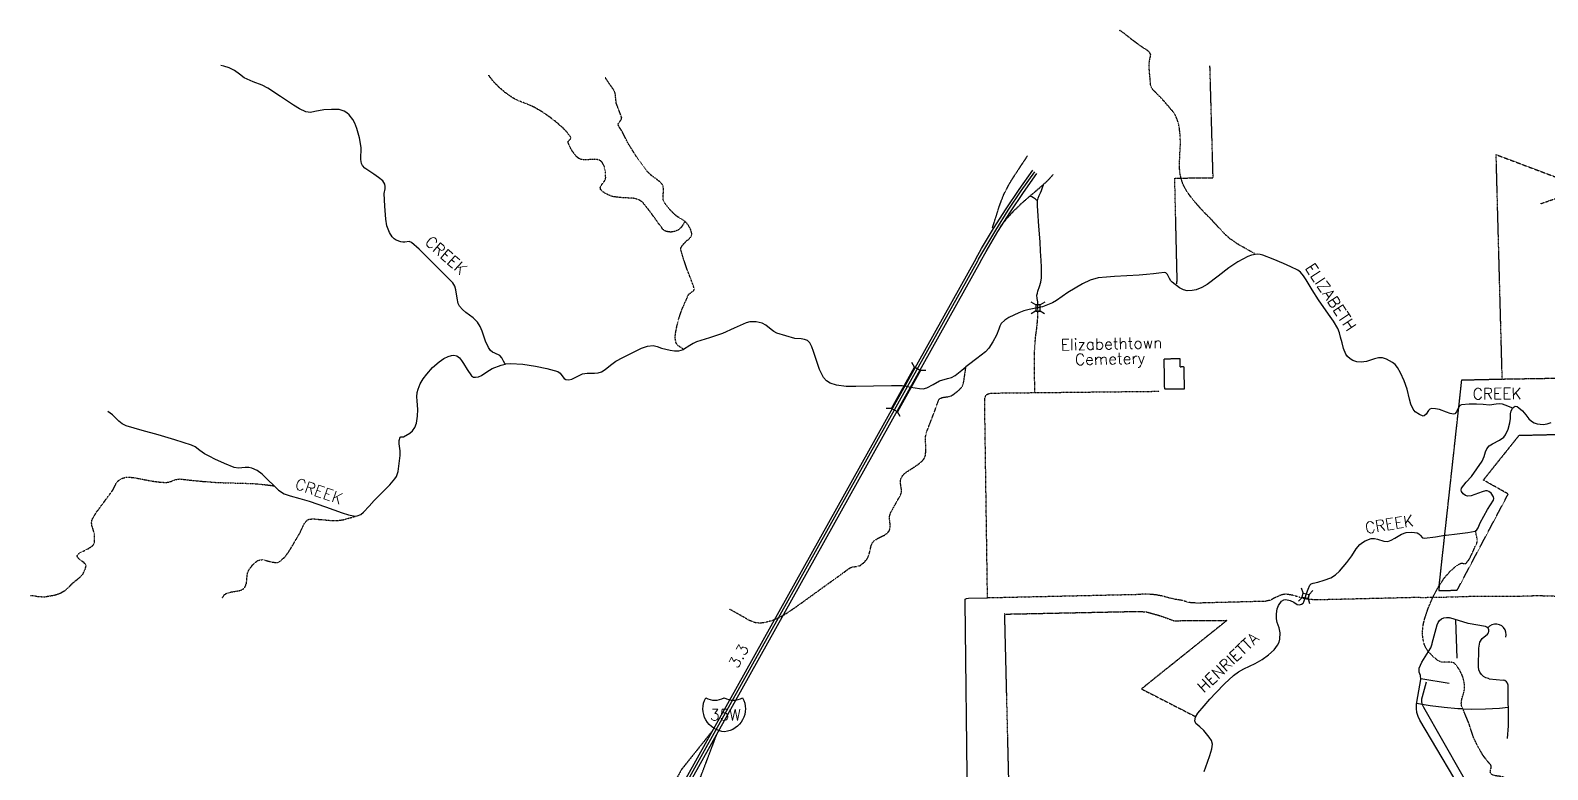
# Model space of a CAD drawing. Header units: feet. Extents: x 2327405 to 2393004, y 6977726 to 7089689.
# Drawn here: x 2327405 to 2357680, y 7017238 to 7031998 of the extents above; entities that cross this region are included whole.
import ezdxf
from ezdxf.enums import TextEntityAlignment as Align

# ---------------------------------------------------------------- set-up
doc = ezdxf.new("R2010")
doc.units = ezdxf.units.FT
doc.header["$MEASUREMENT"] = 0
for name, pattern in [('DASHDOT50', [0.5, 0.25, -0.125, -0.125]), ('DASHED', [0.75, 0.5, -0.25]), ('DASHED2', [0.375, 0.25, -0.125]), ('DASHEDX2', [1.5, 1, -0.5]), ('DIVIDE2', [0.6252, 0.25, -0.125, 0.0001, -0.125, 0.0001, -0.125])]:
    doc.linetypes.add(name, pattern=pattern)
doc.layers.add('vicinity map', color=9, linetype='CONTINUOUS')
doc.styles.add('L60', font='simplex', dxfattribs={"height": 6})

msp = doc.modelspace()

# ---------------------------------------------------------------- linework, layer by layer
at = {"layer": 'vicinity map', "linetype": 'DIVIDE2', "flags": 128}
for points in [[(2351833.82597, 7027539.4002), (2351656.33396, 7027639.87922), (2351478.85804, 7027740.37434), (2351337.80436, 7027839.71063), (2351211.86358, 7027959.39059), (2350973.00259, 7028217.62956), (2350780.30112, 7028414.83754), (2350598.33479, 7028621.62185), (2350484.62595, 7028775.66393), (2350409.78574, 7028912.96755), (2350361.96848, 7029057.38502), (2350343.07334, 7029156.27067), (2350331.59784, 7029289.79204), (2350341.57653, 7029516.67859), (2350353.53487, 7029743.54905), (2350347.72469, 7029902.48391), (2350330.31026, 7030061.29001), (2350302.01583, 7030184.30156), (2350253.71573, 7030300.27975), (2350207.6206, 7030370.35594), (2350087.71531, 7030512.11779), (2349966.60293, 7030651.06306), (2349802.90405, 7030809.99792), (2349767.04513, 7030870.65873), (2349758.24134, 7030909.97801), (2349745.52655, 7031054.78174), (2349732.82786, 7031199.60158), (2349730.62289, 7031249.72038), (2349728.41792, 7031299.83918), (2349732.77958, 7031364.73288), (2349742.72608, 7031429.44955), (2349754.26596, 7031470.53924), (2349761.58903, 7031510.92076), (2349738.10691, 7031558.28737), (2349694.16846, 7031595.59482), (2349631.75334, 7031636.55575), (2349569.94981, 7031677.27526), (2349478.35505, 7031742.63572), (2349387.67768, 7031809.34812), (2349319.59723, 7031865.2449), (2349250.72814, 7031920.04725), (2349195.74875, 7031959.18949), (2349140.76936, 7031998.33172)], [(2340467.25558, 7028180.80496), (2340450.09867, 7028154.97301), (2340425.02317, 7028117.21492), (2340389.26082, 7028063.36216), (2340362.35053, 7028033.0559), (2340326.91007, 7028008.2701), (2340239.51602, 7027976.74065), (2340176.31225, 7027970.31887), (2340096.64364, 7027981.68171), (2340057.91986, 7027999.11224), (2340023.50946, 7028029.43459), (2339923.56157, 7028166.51289), (2339824.4184, 7028304.63734), (2339730.98885, 7028429.40322), (2339632.39291, 7028551.06282), (2339590.98132, 7028588.82092), (2339544.17802, 7028616.02091), (2339437.71179, 7028645.87652), (2339195.66406, 7028657.7061), (2339033.38151, 7028676.1184), (2338947.32331, 7028706.05449), (2338877.71387, 7028741.75246), (2338816.28052, 7028785.94842), (2338783.89804, 7028824.54344), (2338776.38183, 7028864.29727), (2338795.56668, 7028905.14554), (2338861.94109, 7028988.93439), (2338885.03694, 7029045.42668), (2338883.12168, 7029162.78901), (2338857.22536, 7029283.09666), (2338816.87602, 7029358.93474), (2338790.30372, 7029387.7281), (2338759.72385, 7029407.21875), (2338688.98778, 7029424.37566), (2338526.52819, 7029414.67058), (2338418.51686, 7029415.18561), (2338362.266, 7029431.40904), (2338306.33702, 7029472.83671), (2338220.87433, 7029581.95857), (2338160.96997, 7029691.51498), (2338135.79791, 7029764.76182), (2338139.70891, 7029783.07756), (2338155.59435, 7029801.44157), (2338191.03481, 7029838.12132), (2338191.46937, 7029862.45646), (2338119.59057, 7029956.35276), (2338041.74066, 7030040.96244), (2337869.91397, 7030190.80381), (2337744.76182, 7030283.18721), (2337602.69418, 7030377.92043), (2337457.77778, 7030463.20609), (2337302.75393, 7030531.36701), (2337143.75469, 7030591.94734), (2337042.18123, 7030643.53076), (2336879.86649, 7030755.53356), (2336732.18181, 7030884.67719), (2336642.87249, 7030979.86106), (2336545.0169, 7031106.44563)], [(2340467.25558, 7028180.80496), (2340444.43334, 7028200.03809), (2340393.2523, 7028230.5053), (2340294.09304, 7028292.679), (2340164.30563, 7028419.00606), (2340053.34898, 7028560.54258), (2340032.02354, 7028614.87819), (2340028.67585, 7028676.00574), (2340040.16744, 7028804.61824), (2340032.60295, 7028883.80401), (2340013.04793, 7028922.88187), (2339962.30143, 7028977.50718), (2339902.71897, 7029024.68065), (2339778.17842, 7029114.73033), (2339708.13442, 7029186.07799), (2339518.02419, 7029445.42749), (2339345.71466, 7029718.0229), (2339284.2974, 7029839.08701), (2339224.5379, 7029959.61998), (2339180.80868, 7030028.7144), (2339137.80372, 7030099.12857), (2339135.7597, 7030128.54963), (2339151.452, 7030158.2282), (2339196.53317, 7030218.06818), (2339204.95068, 7030258.14391), (2339150.43804, 7030401.22551), (2339095.6196, 7030545.01529), (2339085.51214, 7030641.74425), (2339075.87144, 7030739.98611), (2339051.34316, 7030797.9913), (2338963.25704, 7030926.21753), (2338875.17091, 7031054.44376)], [(2357534.23589, 7028535.4188), (2357853.57022, 7028647.05143), (2358005.68094, 7028710.57709), (2358073.23027, 7028751.0069), (2358132.58741, 7028799.78984), (2358179.101, 7028863.33159), (2358207.63685, 7028932.82837)], [(2340440.11997, 7025627.25694), (2340417.21726, 7025642.96534), (2340386.49254, 7025664.06545), (2340339.67314, 7025696.2065), (2340310.46132, 7025723.3743), (2340290.35908, 7025757.09264), (2340272.54228, 7025839.0145), (2340273.26654, 7025900.22253), (2340284.13044, 7025983.91481), (2340305.13398, 7026087.62886), (2340346.15929, 7026248.14099), (2340399.77064, 7026407.55869), (2340535.33604, 7026716.46367), (2340556.8707, 7026742.0542), (2340587.59543, 7026763.4762), (2340644.97292, 7026804.17962), (2340654.75848, 7026838.07499), (2340588.2714, 7027026.31825), (2340511.19403, 7027217.41025), (2340445.59216, 7027415.0206), (2340386.6052, 7027610.03971), (2340384.54508, 7027644.73981), (2340396.22981, 7027678.34548), (2340448.26388, 7027743.04605), (2340578.09957, 7027868.00506), (2340599.34453, 7027904.02493), (2340604.10856, 7027946.03202), (2340579.93436, 7028026.03862), (2340535.07852, 7028107.57421), (2340493.21629, 7028158.9323), (2340467.25558, 7028180.80496)], [(2342333.83484, 7020268.92312), (2342336.02372, 7020269.90489), (2342508.71952, 7020368.95149), (2342664.48372, 7020475.07973), (2343009.0545, 7020723.42048), (2343353.2229, 7020972.00264), (2343556.08011, 7021118.88259), (2343758.95341, 7021265.71426), (2343806.44878, 7021285.89698), (2343887.19574, 7021294.8939), (2343965.15832, 7021315.75259), (2344044.08657, 7021378.13553), (2344106.64655, 7021457.16035), (2344140.71897, 7021531.30849), (2344167.93505, 7021652.79105), (2344182.77434, 7021711.50441), (2344205.8219, 7021764.77776), (2344237.93077, 7021804.03266), (2344317.13264, 7021856.59785), (2344453.06821, 7021924.01842), (2344510.75151, 7021965.49438), (2344550.50534, 7022020.0714), (2344564.23409, 7022100.78617), (2344549.4109, 7022232.0382), (2344548.42913, 7022295.90184), (2344565.48948, 7022354.72786), (2344619.08472, 7022454.17682), (2344673.54908, 7022553.2556), (2344721.52729, 7022637.92966), (2344769.40893, 7022722.57152), (2344783.15378, 7022759.28346), (2344786.19567, 7022829.39184), (2344770.05272, 7022940.07488), (2344766.67284, 7022993.87936), (2344775.04207, 7023044.15911), (2344813.62099, 7023113.6237), (2344864.3192, 7023165.33587), (2345096.99983, 7023316.88328), (2345200.85873, 7023399.67426), (2345238.71339, 7023448.7469), (2345263.00025, 7023505.19091), (2345276.18178, 7023620.49312), (2345266.65374, 7023800.99483), (2345268.74604, 7023889.93397), (2345287.78604, 7023975.07477), (2345375.69512, 7024203.76393), (2345463.97438, 7024432.32432), (2345494.6991, 7024523.19482), (2345527.40347, 7024613.75953), (2345547.63447, 7024642.61727), (2345603.82096, 7024669.60803), (2345712.54045, 7024685.21986), (2345765.87819, 7024696.71145), (2345811.16858, 7024719.79121), (2345943.3702, 7024823.53745), (2345996.22509, 7024884.24654), (2346024.45514, 7024956.04486), (2346048.61324, 7025114.62563), (2346070.32495, 7025257.12783), (2346074.04282, 7025281.62392)], [(2327405.01524, 7020715.61456), (2327444.17357, 7020717.22403), (2327561.93826, 7020696.55848), (2327678.99479, 7020688.9296), (2327895.61294, 7020725.23918), (2327999.9064, 7020760.58307), (2328097.26305, 7020817.26849), (2328182.01758, 7020894.18492), (2328260.96193, 7020972.06702), (2328341.09729, 7021036.83197), (2328421.94081, 7021104.26864), (2328457.62269, 7021148.09442), (2328494.1415, 7021225.39712), (2328517.22125, 7021299.30384), (2328514.9519, 7021326.72915), (2328473.83002, 7021373.61292), (2328380.64189, 7021441.64509), (2328347.06841, 7021474.78401), (2328338.92451, 7021507.45619), (2328361.24781, 7021543.58872), (2328396.54342, 7021570.77262), (2328571.33153, 7021656.54111), (2328646.84772, 7021708.92926), (2328671.40818, 7021741.16688), (2328683.25386, 7021778.82841), (2328687.9535, 7021847.63312), (2328686.56936, 7021917.146), (2328669.87919, 7021996.38005), (2328632.53956, 7022115.30356), (2328625.79589, 7022173.82378), (2328637.72204, 7022231.08861), (2328715.87775, 7022366.91152), (2328808.66352, 7022492.12805), (2328932.01307, 7022659.15853), (2329055.13729, 7022825.57741), (2329102.47171, 7022921.32459), (2329128.4646, 7022969.73736), (2329169.8279, 7023014.6093), (2329250.60704, 7023060.41472), (2329312.65199, 7023075.23791), (2329406.62876, 7023076.10703), (2329499.88128, 7023063.84289), (2329672.5127, 7023030.46254), (2329845.36945, 7022997.6777), (2329977.4584, 7022980.82659), (2330109.61172, 7022971.45949), (2330180.3317, 7022982.40386), (2330284.99533, 7023022.60835), (2330337.60881, 7023038.39722), (2330390.94654, 7023042.0829), (2330492.34296, 7023029.9958), (2330594.02908, 7023017.73166), (2330862.84224, 7022992.81711), (2331131.9773, 7022971.97452), (2331440.80181, 7022962.01192), (2331749.6907, 7022953.70707), (2331907.77254, 7022946.02991), (2332065.25888, 7022931.8827), (2332168.86026, 7022918.2827), (2332256.36698, 7022906.79111), (2332267.55278, 7022905.32649)], [(2331240.77726, 7020671.28985), (2331247.68187, 7020688.86522), (2331279.79074, 7020734.47752), (2331321.97487, 7020760.53479), (2331416.51495, 7020785.91608), (2331571.82851, 7020811.65146), (2331638.41216, 7020836.09926), (2331687.08244, 7020878.78232), (2331717.48527, 7020958.61188), (2331729.63674, 7021096.76852), (2331740.29141, 7021165.21915), (2331766.02679, 7021227.76303), (2331841.99363, 7021329.69057), (2331938.73868, 7021411.14569), (2331990.78884, 7021430.18569), (2332040.31214, 7021431.23184), (2332225.2238, 7021384.13884), (2332313.00412, 7021372.35754), (2332352.9189, 7021379.53576), (2332389.11581, 7021399.30002), (2332481.93377, 7021484.05454), (2332558.57658, 7021583.13333), (2332673.66956, 7021776.94533), (2332787.76467, 7021970.85391), (2332858.80654, 7022125.33054), (2332902.61623, 7022193.9904), (2332931.92462, 7022220.14424), (2332968.2181, 7022238.52435), (2333046.95322, 7022245.76695), (2333125.73663, 7022238.84624), (2333390.34908, 7022214.72033), (2333521.72987, 7022209.40909), (2333650.03657, 7022228.14329), (2333769.78091, 7022261.97428), (2333889.54134, 7022295.80528)], [(2355516.09314, 7020908.94373), (2355609.5066, 7021053.61871), (2355708.08645, 7021170.38554), (2355819.89611, 7021276.93225), (2355882.7458, 7021323.34927), (2355949.82838, 7021360.22216), (2355975.03263, 7021362.74902), (2356016.92705, 7021351.91731), (2356036.35332, 7021350.80678), (2356052.73769, 7021359.30476), (2356110.63022, 7021431.9561), (2356173.41552, 7021549.83346), (2356225.67491, 7021675.01779), (2356263.22377, 7021750.42132), (2356276.30874, 7021788.43693), (2356276.90424, 7021827.25727), (2356258.74946, 7021918.62671), (2356243.8136, 7021993.90147), (2356240.81999, 7022008.98218)], [(2355988.32682, 7018451.97982), (2355965.81038, 7018506.074), (2355956.42719, 7018555.03399), (2355965.92305, 7018643.05573), (2356006.72303, 7018778.02563), (2356022.25439, 7018845.59105), (2356024.18575, 7018912.41612), (2356004.83996, 7019025.83525), (2355980.5531, 7019108.64232), (2355924.6885, 7019228.51542), (2355840.89966, 7019342.25645), (2355804.8315, 7019370.35774), (2355730.5546, 7019387.94921), (2355608.49263, 7019383.49099), (2355550.24603, 7019388.60909), (2355498.54995, 7019411.70494), (2355412.78146, 7019479.39912), (2355299.49108, 7019593.96098), (2355254.82837, 7019659.91693), (2355221.25489, 7019733.35691), (2355190.57845, 7019856.51331), (2355181.96781, 7019950.84417), (2355189.87029, 7020092.01051), (2355219.75809, 7020228.36455), (2355295.8215, 7020459.32305), (2355392.7275, 7020685.50144), (2355493.65717, 7020874.21143), (2355516.09314, 7020908.94373)], [(2355146.18936, 7020677.06783), (2355902.25253, 7020689.50901)], [(2342333.83484, 7020268.92312), (2342215.98967, 7020216.48668), (2342055.17174, 7020171.27676), (2341965.10597, 7020163.08457), (2341865.70529, 7020173.07936), (2341758.88497, 7020214.04029), (2341558.20054, 7020328.34464), (2341357.51611, 7020442.64898)], [(2358854.88397, 7018275.30864), (2358755.7569, 7018107.53781), (2358656.64593, 7017939.76698), (2358602.64831, 7017824.12678), (2358562.31507, 7017702.9983), (2358560.1101, 7017664.46766), (2358573.694, 7017604.32188), (2358572.27767, 7017545.72119), (2358542.03579, 7017493.05943), (2358500.54373, 7017447.65637), (2358386.49691, 7017364.33427), (2358276.007, 7017281.89737), (2358212.49744, 7017200.28131), (2358135.06599, 7017061.99591), (2358093.33251, 7016993.27167), (2358042.79525, 7016929.4885), (2357921.29659, 7016820.27007), (2357853.52194, 7016778.77802), (2357780.00149, 7016749.98465), (2357668.32058, 7016730.55839), (2357582.24629, 7016729.22253), (2357453.27971, 7016745.15625), (2357329.25419, 7016778.42393), (2357256.18439, 7016807.31386), (2357183.27554, 7016836.21989), (2357107.21213, 7016854.80923), (2357031.30967, 7016874.57349), (2356972.09738, 7016912.83052), (2356900.4761, 7016998.24492), (2356827.4385, 7017075.74076), (2356761.38597, 7017100.73578), (2356644.87666, 7017114.49672), (2356590.47668, 7017128.86926), (2356545.86226, 7017159.40085), (2356534.29019, 7017196.88533), (2356550.72285, 7017264.99797), (2356556.11456, 7017298.07252), (2356548.53397, 7017326.60836), (2356469.654, 7017421.27721), (2356393.09166, 7017519.21327), (2356288.46022, 7017699.40919), (2356198.33007, 7017887.68463), (2356152.17056, 7018026.51724), (2356108.48962, 7018165.33376), (2356036.80397, 7018335.45442), (2355988.32682, 7018451.97982)]]:
    msp.add_lwpolyline(points, dxfattribs=at)
at = {"layer": 'vicinity map', "linetype": 'Continuous', "flags": 128}
for points in [[(2336877.4201, 7025334.92946), (2336871.64212, 7025346.43715), (2336847.29088, 7025394.88211), (2336814.86012, 7025459.42173), (2336770.42274, 7025506.41816), (2336674.38585, 7025550.48537), (2336627.35723, 7025573.6295), (2336589.72789, 7025605.46476), (2336546.78732, 7025668.55586), (2336489.07183, 7025792.90327), (2336418.30357, 7025991.54368), (2336377.745, 7026086.2769), (2336326.20987, 7026171.75569), (2336243.75688, 7026255.70549), (2336095.68593, 7026366.05054), (2336025.97992, 7026424.53857), (2335968.57023, 7026491.62115), (2335942.23935, 7026544.26681), (2335918.78942, 7026649.3489), (2335898.0273, 7026815.05962), (2335875.30162, 7026890.65628), (2335832.76341, 7026954.71306), (2335753.78687, 7027034.9128), (2335674.82642, 7027115.12863), (2335490.54246, 7027303.85472), (2335306.22631, 7027492.59691), (2335163.38612, 7027632.12159), (2335010.80866, 7027762.42403), (2334963.2811, 7027779.61314), (2334880.36137, 7027771.74285), (2334838.20943, 7027767.97669), (2334798.35903, 7027773.73859), (2334705.55716, 7027810.64366), (2334663.29256, 7027837.92413), (2334625.66323, 7027875.93974), (2334570.28147, 7027960.71036), (2334519.26137, 7028092.17162), (2334495.52173, 7028229.84542), (2334476.96458, 7028485.10687), (2334467.95156, 7028740.36832), (2334481.51937, 7028833.7335), (2334486.12244, 7028880.40804), (2334476.6105, 7028927.03429), (2334435.8427, 7028990.94622), (2334350.73409, 7029062.35827), (2334259.89577, 7029127.89576), (2334138.91215, 7029204.37763), (2334079.98956, 7029244.95229), (2334030.9813, 7029299.5776), (2334010.62154, 7029341.42374), (2333998.03551, 7029418.72644), (2334006.8071, 7029659.08423), (2333969.93422, 7029849.967), (2333917.86796, 7030039.64268), (2333878.53259, 7030142.74513), (2333841.48266, 7030216.58747), (2333767.9944, 7030313.73489), (2333720.98187, 7030353.08636), (2333665.76106, 7030384.40659), (2333564.54169, 7030414.69675), (2333412.17346, 7030420.32989), (2333260.06274, 7030410.6409), (2333081.62114, 7030375.74765), (2332992.60153, 7030361.24636), (2332904.09694, 7030370.4847), (2332774.1003, 7030429.80965), (2332653.48685, 7030506.30761), (2332399.15888, 7030677.79631), (2332144.2998, 7030845.27744), (2332029.96327, 7030902.02724), (2331849.18795, 7030969.91455), (2331673.56292, 7031046.87926), (2331575.93265, 7031121.83214), (2331477.30452, 7031196.78501), (2331372.88231, 7031248.88345), (2331263.10057, 7031285.19303), (2331202.66509, 7031298.14924)], [(2344908.22546, 7024885.24441), (2346308.49386, 7027396.18984), (2346316.94356, 7027411.35102), (2346326.60036, 7027428.37918), (2346430.18565, 7027611.21462), (2346668.258, 7028011.93969), (2346917.30691, 7028405.93719), (2347177.13925, 7028792.90132), (2347447.57798, 7029172.54238)], [(2346271.15423, 7027438.11645), (2346385.68389, 7027640.21721), (2346624.1908, 7028041.52169), (2346873.67426, 7028436.11469), (2347133.94116, 7028823.67433), (2347404.81444, 7029203.89479)], [(2346363.79514, 7027386.46866), (2346474.68741, 7027582.22812), (2346712.3252, 7027982.35769), (2346960.93956, 7028375.75969), (2347220.35344, 7028762.12831), (2347490.34151, 7029141.17387)], [(2347501.83311, 7028593.50446), (2347482.56779, 7028608.98754), (2347460.16401, 7028626.99747), (2347420.16875, 7028655.37237), (2347385.05019, 7028671.66018), (2347348.74061, 7028685.92005)], [(2347501.83311, 7028593.50446), (2347501.86529, 7028596.1279), (2347513.83973, 7028650.52788), (2347534.82718, 7028702.96431), (2347558.42196, 7028753.16358), (2347580.79355, 7028803.63647), (2347602.02242, 7028860.37017), (2347623.25129, 7028917.10388)], [(2347510.07358, 7026516.40694), (2347509.34932, 7026548.5319), (2347508.62506, 7026580.67295), (2347497.40707, 7026645.00334), (2347489.66554, 7026708.81871), (2347497.79334, 7026751.05112), (2347510.28281, 7026792.88116), (2347542.97108, 7026881.2248), (2347570.57344, 7026971.03306), (2347579.24846, 7027057.8638), (2347579.52207, 7027144.83939), (2347577.79994, 7027273.38751), (2347573.74409, 7027401.88735), (2347563.7493, 7027588.15096), (2347552.51522, 7027774.3019), (2347530.03097, 7028085.66937), (2347506.35571, 7028396.92418), (2347500.52944, 7028496.51799), (2347501.83311, 7028593.50446)], [(2355907.96614, 7024478.91839), (2355902.0594, 7024470.7262), (2355860.6961, 7024382.52742), (2355827.70203, 7024342.4356), (2355802.51387, 7024336.81856), (2355733.69306, 7024351.70613), (2355663.61687, 7024377.69902), (2355520.77669, 7024426.90042), (2355440.57695, 7024440.00148), (2355362.80751, 7024445.85994), (2355331.71261, 7024434.85119), (2355303.86883, 7024406.55676), (2355253.2511, 7024333.45477), (2355219.51667, 7024300.78259), (2355198.96378, 7024297.51537), (2355120.18037, 7024325.89028), (2355039.81969, 7024382.30209), (2354996.54112, 7024434.41663), (2354949.54469, 7024533.8334), (2354923.19771, 7024634.40899), (2354875.05856, 7024833.51614), (2354814.71964, 7024999.35561), (2354744.96535, 7025162.4107), (2354681.97081, 7025269.56901), (2354637.48515, 7025324.14604), (2354585.83735, 7025369.32377), (2354467.28402, 7025433.63807), (2354381.95009, 7025458.9067), (2354303.00573, 7025461.25652), (2354223.73949, 7025441.95901), (2354064.93339, 7025385.46672), (2353959.5133, 7025372.2691), (2353875.85321, 7025380.94412), (2353793.33585, 7025405.07003), (2353739.40261, 7025438.04801), (2353689.44476, 7025484.89959), (2353652.70063, 7025535.25981), (2353606.09046, 7025647.23042), (2353577.69947, 7025760.87488), (2353549.54989, 7025874.18135), (2353526.03558, 7025960.11079), (2353494.31299, 7026043.33633), (2353405.67964, 7026193.1777), (2353305.81222, 7026334.82688), (2353105.24046, 7026616.43531), (2352983.66132, 7026817.5382), (2352861.48669, 7027019.2205), (2352808.95369, 7027099.08224), (2352747.06969, 7027170.94494), (2352696.46805, 7027208.38114), (2352555.012, 7027278.29639), (2352410.59453, 7027340.18039), (2352205.12999, 7027428.76545), (2351998.44225, 7027510.94483), (2351943.70428, 7027525.31737), (2351886.31069, 7027529.72731), (2351770.09108, 7027512.5382), (2351696.81205, 7027484.87146), (2351501.10088, 7027378.55008), (2351316.10875, 7027257.7274), (2351103.7074, 7027092.67657), (2350886.30061, 7026926.59567), (2350779.49638, 7026864.69558), (2350665.75536, 7026819.11547), (2350589.32177, 7026801.60447), (2350490.5166, 7026798.77181), (2350411.74929, 7026820.06506), (2350335.12257, 7026860.97771), (2350187.6954, 7026968.7798), (2350158.53186, 7027000.64725), (2350135.83838, 7027041.15753), (2350095.11886, 7027122.4678), (2350059.58183, 7027156.31489), (2350032.25308, 7027161.36861), (2349924.96602, 7027150.47252), (2349817.38925, 7027137.2588), (2349673.05226, 7027123.88413), (2349528.6187, 7027111.49123), (2349283.04624, 7027096.86118), (2349037.31283, 7027084.37172), (2348875.04637, 7027073.92628), (2348713.26276, 7027054.58048), (2348552.67015, 7027010.01435), (2348400.656, 7026939.88987), (2348108.85965, 7026767.74129), (2347993.52525, 7026687.05871), (2347880.20268, 7026604.78277), (2347798.42567, 7026561.47201), (2347699.66878, 7026520.67202), (2347600.92798, 7026479.87204), (2347467.26176, 7026451.75465), (2347333.59553, 7026423.63726), (2347229.62397, 7026395.55207), (2347128.6943, 7026357.85835), (2346930.58501, 7026265.49104), (2346847.21463, 7026215.35615), (2346778.94104, 7026146.3583), (2346748.79572, 7026091.04093), (2346728.17845, 7026032.08615), (2346684.44924, 7025915.9953), (2346612.07151, 7025781.18636)], [(2346271.17032, 7027438.13254), (2340039.79727, 7016264.21535)], [(2346363.79514, 7027386.46866), (2340132.42209, 7016212.55146)], [(2347644.23874, 7026569.00432), (2347555.97557, 7026518.14516), (2347552.67617, 7026516.2299), (2347476.38743, 7026516.53569), (2347467.69631, 7026516.56788), (2347376.5522, 7026570.01828)], [(2347643.12821, 7026340.62096), (2347551.98409, 7026394.08745), (2347543.29297, 7026394.11964), (2347467.00424, 7026394.40934), (2347463.70483, 7026392.51017), (2347375.44167, 7026341.63492)], [(2347508.99523, 7026448.80933), (2347510.07358, 7026516.40694)], [(2344908.22546, 7024885.24441), (2344803.07898, 7024902.4818), (2344695.82411, 7024901.8702), (2344588.56923, 7024901.2586), (2344231.83089, 7024895.70594), (2343875.10864, 7024888.44725), (2343683.03486, 7024888.27021), (2343492.13599, 7024911.80061), (2343365.66408, 7024954.12959), (2343290.56635, 7025003.36318), (2343233.20495, 7025070.01121), (2343150.49445, 7025228.97826), (2343090.36476, 7025409.17417), (2343033.06774, 7025589.59541), (2343000.18633, 7025679.40367), (2342956.48931, 7025762.51654), (2342909.25145, 7025805.42493), (2342849.04129, 7025829.47036), (2342786.25599, 7025836.9061), (2342660.73367, 7025848.04361), (2342478.36497, 7025898.03365), (2342298.21734, 7025955.62038), (2342239.18209, 7025985.138), (2342185.34542, 7026025.24592), (2342081.06806, 7026112.12494), (2342004.37696, 7026154.75972), (2341886.24209, 7026181.10669), (2341763.45586, 7026177.37273), (2341686.0405, 7026157.25439), (2341450.97786, 7026050.03171), (2341215.01391, 7025944.14488), (2340956.3243, 7025860.7584), (2340697.89219, 7025778.20884), (2340630.34287, 7025746.55063), (2340565.35259, 7025705.39656), (2340440.11997, 7025627.25694)], [(2336877.4201, 7025334.92946), (2336891.84093, 7025338.47029), (2336984.56232, 7025347.51549), (2337234.20673, 7025331.72662), (2337484.09256, 7025294.45137), (2337709.45012, 7025248.22748), (2337930.2207, 7025185.53874), (2337975.10873, 7025154.41165), (2338026.75652, 7025081.58328), (2338054.21403, 7025048.92719), (2338088.07721, 7025028.34211), (2338147.41826, 7025022.17785), (2338206.90415, 7025034.23276), (2338314.78672, 7025087.37736), (2338423.16822, 7025138.76764), (2338515.53553, 7025153.02751), (2338661.22448, 7025153.18846), (2338732.05711, 7025160.36668), (2338798.35106, 7025182.56123), (2338873.49707, 7025229.84737), (2338977.77443, 7025314.16734), (2339086.22031, 7025391.55051), (2339228.25576, 7025469.03025), (2339375.37713, 7025542.72774), (2339602.15102, 7025650.72297), (2339716.45536, 7025690.38023), (2339831.43568, 7025707.27963), (2339915.38547, 7025687.30615), (2339999.76982, 7025656.42048), (2340172.70704, 7025611.88653), (2340259.85968, 7025597.06334), (2340345.12924, 7025596.67707), (2340436.20897, 7025624.81055), (2340440.11997, 7025627.25694)], [(2346612.07151, 7025781.18636), (2346530.13355, 7025652.84746), (2346460.5402, 7025579.85814), (2346292.0612, 7025448.84753), (2346122.32682, 7025321.50651), (2346074.04282, 7025281.62392)], [(2332267.55278, 7022905.32649), (2332359.08316, 7022820.97433), (2332468.06016, 7022748.06548), (2332590.5406, 7022702.7107), (2332779.15402, 7022653.75072), (2332966.46378, 7022601.74884), (2333296.6942, 7022484.20947), (2333627.63279, 7022365.86537), (2333754.87725, 7022326.01497), (2333883.10348, 7022300.89119), (2333929.02157, 7022303.77214), (2333996.26509, 7022332.08266), (2334054.94626, 7022378.70892), (2334163.85888, 7022496.89207), (2334268.265, 7022614.96257), (2334474.27677, 7022821.15137), (2334577.34703, 7022926.53927), (2334676.60285, 7023042.0668), (2334710.289, 7023094.0043), (2334747.00094, 7023192.729), (2334785.01655, 7023510.647), (2334783.90601, 7023601.91987), (2334761.55052, 7023741.20313), (2334762.03336, 7023810.00785), (2334783.19785, 7023877.07433), (2334795.22057, 7023885.04119), (2334821.84115, 7023881.19457), (2334847.39948, 7023881.74179), (2334975.51305, 7023955.98649), (2335031.86049, 7024004.22222), (2335074.7045, 7024066.87877), (2335107.79514, 7024157.42737), (2335129.9414, 7024293.94236), (2335137.23229, 7024431.55178), (2335125.62803, 7024598.71101), (2335118.75561, 7024682.32282), (2335123.27821, 7024765.58054), (2335141.14329, 7024837.49152), (2335186.36931, 7024939.22593), (2335245.74254, 7025038.36909), (2335314.53116, 7025136.03154), (2335429.20568, 7025265.30392), (2335559.49203, 7025382.97205), (2335657.42809, 7025449.08895), (2335743.18048, 7025488.21509), (2335808.21904, 7025506.04799), (2335854.81311, 7025510.58668), (2335917.29262, 7025499.61012), (2335965.99508, 7025462.84989), (2336006.74679, 7025406.69559), (2336045.74417, 7025348.89964), (2336123.69065, 7025224.50394), (2336205.61252, 7025101.7499), (2336245.80091, 7025075.90186), (2336284.89486, 7025072.31275), (2336348.1791, 7025084.09404), (2336404.84843, 7025106.24031), (2336510.10756, 7025179.0204), (2336620.25948, 7025249.30582), (2336800.32664, 7025315.95385), (2336877.4201, 7025334.92946)], [(2345272.86628, 7025209.84169), (2345167.22087, 7025207.94252), (2345046.59133, 7025275.21824), (2344992.67418, 7025366.08874)], [(2344908.22546, 7024885.24441), (2344974.53549, 7024874.38051), (2345146.0081, 7024846.29531), (2345218.28926, 7024843.81673), (2345290.39337, 7024859.18714), (2345421.82244, 7024927.29978), (2345547.65057, 7024999.9833), (2345706.21525, 7025045.20932), (2345785.28836, 7025068.77192), (2345857.11886, 7025106.59439), (2345990.89775, 7025212.94797), (2346074.04282, 7025281.62392)], [(2342333.83484, 7020268.92312), (2344908.22546, 7024885.24441)], [(2344761.15237, 7024292.17194), (2344707.23523, 7024383.04245), (2344586.60568, 7024450.31816), (2344480.96027, 7024448.41899)], [(2356986.32507, 7024456.98136), (2356967.89667, 7024463.7894), (2356882.94901, 7024495.12572), (2356781.92277, 7024532.40098), (2356719.08918, 7024542.10606), (2356653.8092, 7024534.46109), (2356521.84901, 7024516.9179), (2356391.40172, 7024526.46204), (2356260.97052, 7024536.76263), (2356111.61199, 7024536.66606), (2355962.28565, 7024523.62938), (2355927.79477, 7024506.44027), (2355907.96614, 7024478.91839)], [(2356240.81999, 7022008.98218), (2356269.82259, 7022026.86336), (2356295.94424, 7022067.93695), (2356336.87298, 7022162.91159), (2356409.5887, 7022296.88362), (2356481.98252, 7022429.7773), (2356542.03173, 7022524.67147), (2356599.90816, 7022618.85748), (2356607.87502, 7022651.85155), (2356601.03478, 7022686.84136), (2356554.76261, 7022755.2437), (2356509.16641, 7022793.62949), (2356474.80429, 7022806.31209), (2356440.15247, 7022803.02878), (2356371.13853, 7022784.08535), (2356154.19849, 7022707.94147), (2356082.48064, 7022701.61626), (2356041.60018, 7022712.39969), (2355996.88919, 7022743.23708), (2355962.47879, 7022788.57576), (2355951.24471, 7022820.66853), (2355957.94009, 7022858.37834), (2356054.97485, 7022975.67629), (2356158.3831, 7023094.34229), (2356269.42022, 7023244.21585), (2356376.61072, 7023398.19355), (2356414.06301, 7023488.40417), (2356438.99366, 7023585.02047), (2356464.31057, 7023644.47417), (2356512.94866, 7023700.58019), (2356576.95716, 7023743.34373), (2356721.13321, 7023815.96287), (2356805.14738, 7023876.5754), (2356840.63612, 7023922.96023), (2356892.87942, 7024038.71309), (2356928.54521, 7024159.58406), (2356936.36722, 7024250.79255), (2356938.97455, 7024343.3369), (2356955.19798, 7024404.48055), (2356979.14685, 7024449.01449), (2356986.32507, 7024456.98136)], [(2356986.32507, 7024456.98136), (2357010.48317, 7024483.81117), (2357033.57902, 7024493.0656), (2357068.9551, 7024485.34016), (2357105.84408, 7024462.46964), (2357177.14347, 7024399.84528), (2357241.89232, 7024322.15631), (2357301.55526, 7024241.82782), (2357355.35974, 7024194.89576), (2357412.70504, 7024163.55944), (2357471.20917, 7024143.65034), (2357588.2496, 7024132.62549), (2357669.25407, 7024143.29625), (2357749.53428, 7024172.20228)], [(2332267.55278, 7022905.32649), (2332261.83917, 7022910.58945), (2332145.90927, 7023025.28006), (2332028.40209, 7023140.01896), (2331932.83194, 7023208.50178), (2331826.43008, 7023257.62271), (2331761.43981, 7023270.12826), (2331693.95486, 7023268.37394), (2331558.16414, 7023257.18815), (2331472.44393, 7023272.17229), (2331279.5976, 7023352.62954), (2331089.27814, 7023440.36158), (2330984.66279, 7023491.86452), (2330881.17407, 7023544.97693), (2330785.10499, 7023612.05951), (2330691.98123, 7023683.9383), (2330623.257, 7023719.20172), (2330291.1274, 7023826.00595), (2329956.35828, 7023922.81538), (2329635.62372, 7024010.16115), (2329315.77436, 7024101.28917), (2329239.46953, 7024139.73933), (2329172.82151, 7024195.81316), (2329047.02557, 7024322.81619), (2328952.01874, 7024387.59724)], [(2350826.31578, 7017200.81243), (2350895.0883, 7017389.10397), (2350942.00426, 7017522.15859), (2350980.88898, 7017656.61346), (2350989.96637, 7017744.82834), (2350971.94034, 7017819.04086), (2350928.38817, 7017889.03658), (2350819.81353, 7018020.65878), (2350740.45072, 7018093.58373), (2350660.7982, 7018163.01613), (2350638.65193, 7018212.68428), (2350655.63181, 7018286.97727), (2350702.38682, 7018365.19737), (2350827.95743, 7018515.89175), (2350942.82509, 7018647.32082), (2351060.02647, 7018775.06421), (2351232.15895, 7018952.15385), (2351412.35487, 7019120.52019), (2351510.91862, 7019192.93011), (2351618.18959, 7019252.01364), (2351842.77461, 7019357.04745), (2351987.1116, 7019438.80837), (2352112.79487, 7019527.79579), (2352225.55412, 7019632.55599), (2352292.60452, 7019722.15502), (2352322.57279, 7019783.10553), (2352338.60308, 7019844.73202), (2352344.94438, 7019967.63091), (2352321.86462, 7020073.09928), (2352284.29967, 7020178.55155), (2352271.10204, 7020248.85306), (2352269.34772, 7020349.42865), (2352283.76854, 7020449.73063), (2352309.50392, 7020516.33037), (2352372.41798, 7020604.72229), (2352413.02483, 7020630.9727), (2352456.96328, 7020635.2056), (2352542.50644, 7020618.19353), (2352613.61269, 7020583.05887), (2352684.2361, 7020538.23522), (2352730.97502, 7020529.2222), (2352769.02282, 7020540.15048), (2352803.51369, 7020563.61651), (2352816.51819, 7020585.77887), (2352840.99818, 7020672.17505), (2352865.47817, 7020758.57124), (2352899.93686, 7020839.04458), (2352934.39554, 7020919.53402), (2352961.19317, 7020948.53662), (2353002.33114, 7020962.7643), (2353093.76496, 7020980.98347), (2353223.64894, 7021021.23624), (2353352.24534, 7021067.15433), (2353446.30259, 7021125.35265), (2353527.1944, 7021201.64138), (2353673.28571, 7021373.32322), (2353770.03076, 7021506.5388), (2353861.01393, 7021645.03342), (2353935.25864, 7021732.81375), (2353986.1017, 7021775.97965), (2354041.40298, 7021809.61751), (2354160.82543, 7021853.60424), (2354222.00126, 7021856.7427), (2354284.41639, 7021842.37016), (2354409.42369, 7021801.21609), (2354490.04188, 7021796.72568)], [(2354490.04188, 7021796.72568), (2354560.97109, 7021819.99857), (2354629.7758, 7021857.3543), (2354765.75966, 7021940.61202), (2354858.96389, 7021975.37651), (2354968.37545, 7021981.89485), (2355077.8353, 7021964.239), (2355107.20807, 7021947.82243), (2355133.378, 7021921.52375), (2355184.65562, 7021869.08731), (2355224.90838, 7021858.23951), (2355441.10807, 7021890.04257), (2355626.85665, 7021917.99901)], [(2355626.85665, 7021917.99901), (2355657.48481, 7021922.61818), (2355872.89586, 7021947.48445), (2356088.29081, 7021974.02456), (2356231.16319, 7022003.02715), (2356240.81999, 7022008.98218)], [(2352711.14639, 7020600.50549), (2352782.13997, 7020678.78996), (2352783.95867, 7020687.27185), (2352799.8602, 7020761.90283), (2352798.6692, 7020765.52413), (2352766.97879, 7020862.30138)], [(2352937.74323, 7020551.98006), (2352906.05283, 7020648.75731), (2352904.86182, 7020652.37861), (2352920.76336, 7020727.00959), (2352922.58206, 7020735.49148), (2352993.57564, 7020813.77595)], [(2346058.30223, 7020594.53437), (2346057.28826, 7020639.51897), (2346086.48399, 7020654.47092), (2346124.25818, 7020663.53222)], [(2346107.18174, 7016564.52578), (2346058.30223, 7020594.53437)], [(2346124.25818, 7020663.53222), (2346503.91533, 7020672.06239)], [(2340057.06685, 7016186.28496), (2340086.11772, 7016238.3834), (2342333.83484, 7020268.92312)], [(2355475.00345, 7020129.62376), (2355493.96297, 7020176.71676), (2355524.10828, 7020217.56503), (2355563.52413, 7020249.54514), (2355609.69973, 7020270.62915), (2355659.67368, 7020279.46513), (2355710.29142, 7020275.48974), (2355731.15011, 7020269.95318)], [(2356478.03932, 7019945.06618), (2356496.8218, 7019966.90665), (2356508.02369, 7019997.95327), (2356506.62346, 7020030.91515), (2356492.81423, 7020060.89952), (2356468.67223, 7020083.39987), (2356437.80265, 7020095.0685), (2356092.18572, 7020153.29901), (2355731.15011, 7020269.96927)], [(2355873.87763, 7019463.65853), (2355847.75598, 7020232.29165)], [(2355378.86999, 7019762.13417), (2355475.00345, 7020129.62376)], [(2356516.39292, 7019053.09962), (2356498.52784, 7019055.51382), (2356445.84998, 7019071.22222), (2356398.22586, 7019098.72801), (2356358.27889, 7019136.5022), (2356328.18186, 7019182.51685), (2356309.56033, 7019234.26122), (2356303.44435, 7019288.90262), (2356305.50447, 7019666.80545), (2356329.79133, 7019784.23216), (2356372.31344, 7019857.60775), (2356478.05542, 7019945.08228)], [(2356842.88938, 7019885.66076), (2356850.50216, 7019933.05956), (2356846.20488, 7019984.09576), (2356829.36986, 7020032.47633), (2356801.04324, 7020075.1433), (2356763.01154, 7020109.44104), (2356717.64066, 7020133.21287), (2356667.79547, 7020144.97807), (2356616.58224, 7020143.9802), (2356567.23598, 7020130.28364), (2356522.81469, 7020104.77359), (2356486.15104, 7020069.02733)], [(2355068.14631, 7018583.58593), (2355151.33965, 7019035.83004), (2355142.63243, 7019118.3635), (2355113.13091, 7019185.47827), (2355119.35954, 7019266.3057), (2355166.96757, 7019384.39229), (2355305.36563, 7019596.3108), (2355346.43923, 7019670.95787), (2355375.812, 7019750.93228), (2355378.86999, 7019762.13417)], [(2355718.24218, 7018960.42651), (2355149.9716, 7019048.78625)], [(2356516.40901, 7019053.09962), (2356790.71046, 7019026.60779)], [(2356892.18735, 7018915.55458), (2356891.39871, 7018928.10842), (2356880.64747, 7018964.41799), (2356858.42073, 7018995.11053), (2356827.26145, 7019016.64519), (2356790.71046, 7019026.60779)], [(2355208.23431, 7018479.77531), (2355183.91526, 7018535.41459), (2355171.82816, 7018594.91658), (2355172.52023, 7018655.62567), (2355181.17917, 7018699.43536)], [(2355181.17917, 7018699.43536), (2355262.61819, 7018990.23384)], [(2356880.93718, 7017861.61126), (2356897.09622, 7018116.79224), (2356892.18735, 7018915.53848)], [(2355131.73634, 7018226.49351), (2355095.86133, 7018299.74035), (2355071.94465, 7018377.70292), (2355060.58181, 7018458.46597), (2355062.03033, 7018540.00157), (2355068.14631, 7018583.60203)], [(2355988.32682, 7018451.97982), (2355888.55597, 7018455.24704), (2355612.29097, 7018477.16798), (2355337.32965, 7018511.90027), (2355064.28358, 7018559.36345)], [(2356345.51582, 7016485.16297), (2355208.23431, 7018479.77531)], [(2355988.32682, 7018451.97982), (2356165.56132, 7018446.16965), (2356442.67934, 7018449.98408), (2356719.31451, 7018466.64206), (2356894.82688, 7018483.92774)], [(2356147.93766, 7016509.43373), (2355131.73634, 7018226.49351)]]:
    msp.add_lwpolyline(points, dxfattribs=at)
at = {"layer": 'vicinity map', "linetype": 'DASHED2', "flags": 128}
for points in [[(2350283.74838, 7026935.52822), (2350285.92116, 7027097.13479), (2350239.42367, 7029048.13058), (2351004.93441, 7029054.56845), (2350942.00426, 7031290.21457)], [(2356774.06857, 7025036.90447), (2356773.9881, 7025036.90447), (2356652.63429, 7029516.75907), (2358207.63685, 7028932.82837)], [(2356774.06857, 7025036.90447), (2358889.5197, 7025071.95866)], [(2346127.57368, 7015655.43449), (2346096.04423, 7016268.43215), (2346946.50264, 7016284.55901), (2346847.10196, 7020352.3096), (2346842.96563, 7020343.74723), (2349424.06773, 7020396.74698), (2349662.33321, 7020391.5645), (2349939.78921, 7020314.64807), (2350226.09728, 7020212.35035), (2351280.84533, 7020218.5468)], [(2351280.84533, 7020218.5468), (2349575.92093, 7018851.14371), (2350650.64246, 7018300.62555)]]:
    msp.add_lwpolyline(points, dxfattribs=at)
at = {"layer": 'vicinity map', "linetype": 'DASHED', "flags": 128}
for points in [[(2346601.11104, 7028048.68382), (2346670.14108, 7028267.21724), (2346739.17111, 7028485.76675), (2346823.95783, 7028708.87105), (2346932.25886, 7028922.1898), (2347015.66143, 7029057.77129), (2347158.66257, 7029274.75962), (2347301.6798, 7029491.74795)], [(2346767.51383, 7028089.54818), (2346900.26266, 7028253.69771), (2347042.74876, 7028409.44583), (2347194.47321, 7028556.22921), (2347347.40475, 7028687.46514), (2347502.47689, 7028818.74936), (2347654.58761, 7028953.17204), (2347735.55989, 7029034.46621), (2347814.87442, 7029117.5147)], [(2340409.92637, 7017254.58472), (2341011.68996, 7018007.0105)], [(2340725.14047, 7016948.72163), (2341113.32779, 7017971.48957)], [(2340405.80614, 7017255.74354), (2339270.93883, 7015212.1712)]]:
    msp.add_lwpolyline(points, dxfattribs=at)
at = {"layer": 'vicinity map', "linetype": 'DASHDOT50', "flags": 128}
for points in [[(2347449.71857, 7024769.47545), (2347445.48567, 7024957.44509), (2347441.25277, 7025145.41473), (2347439.43407, 7025373.68543), (2347443.84401, 7025601.95612), (2347451.64993, 7025737.31229), (2347463.47951, 7025872.42703), (2347486.25347, 7026046.32993), (2347503.87713, 7026220.52254), (2347506.74198, 7026307.38547), (2347508.97914, 7026448.08507)], [(2346446.73097, 7024621.56544), (2346455.92103, 7024673.85702), (2346473.48031, 7024718.6002), (2346517.01639, 7024741.19712), (2346569.08265, 7024756.11688)], [(2346569.08265, 7024756.11688), (2347479.57418, 7024766.12776)], [(2347479.57418, 7024766.12776), (2349927.99182, 7024793.03805)], [(2346503.36812, 7020675.26523), (2346446.73097, 7024621.56544)], [(2346504.18894, 7020672.07848), (2349310.37498, 7020735.18568)], [(2349310.37498, 7020735.18568), (2349567.05277, 7020740.94757)], [(2353040.78131, 7020626.24087), (2352841.44883, 7020647.11565), (2352717.80958, 7020682.25032), (2352590.72607, 7020721.21551), (2352478.99688, 7020739.66), (2352439.32352, 7020739.0645), (2352365.28804, 7020727.17054), (2352250.71009, 7020675.84464), (2352143.5035, 7020619.51329), (2352046.35608, 7020598.89602), (2351883.81601, 7020594.63094), (2350700.08529, 7020563.47166), (2350523.26925, 7020574.35165), (2350394.31876, 7020614.42738), (2350244.34863, 7020638.8108), (2350096.98584, 7020675.81245), (2349984.37144, 7020705.79682), (2349846.5367, 7020730.309), (2349707.0442, 7020742.05811), (2349567.05277, 7020740.94757)], [(2355146.18936, 7020677.06783), (2353040.78131, 7020626.24087)], [(2357582.58428, 7020712.10593), (2357009.37264, 7020693.79019), (2356514.3328, 7020697.97481), (2355902.25253, 7020689.50901)], [(2357582.58428, 7020712.10593), (2357807.29805, 7020705.74853), (2358212.14336, 7020639.02003), (2358317.0806, 7020618.82122), (2358468.85333, 7020581.32065), (2358624.71411, 7020504.21109), (2358811.6215, 7020422.25703), (2358898.90289, 7020393.62461), (2358986.90854, 7020376.67693), (2359116.71205, 7020378.84971), (2359200.7906, 7020400.49704), (2359318.66796, 7020474.8705), (2359477.86033, 7020640.35589)]]:
    msp.add_lwpolyline(points, dxfattribs=at)
at = {"layer": 'vicinity map', "linetype": 'Continuous', "flags": 128}
for points in [[(2347552.5635, 7026516.02066), (2347467.58365, 7026516.34256), (2347467.1169, 7026394.61858), (2347467.1169, 7026394.61858), (2347552.11285, 7026394.28059), (2347552.5635, 7026516.02066)], [(2344706.86505, 7024382.44694), (2344586.26769, 7024449.69047), (2345046.9615, 7025275.81374), (2345167.55886, 7025208.55412), (2344706.86505, 7024382.44694)], [(2352782.3492, 7020678.61292), (2352800.06943, 7020761.72579), (2352922.37282, 7020735.66852), (2352904.65259, 7020652.55565), (2352782.3492, 7020678.61292)]]:
    msp.add_lwpolyline(points, close=True, dxfattribs=at)
at = {"layer": 'vicinity map', "linetype": 'DASHEDX2', "flags": 128}
msp.add_lwpolyline([(2350039.07722, 7024832.58265), (2350038.8358, 7024846.50454), (2350028.50303, 7025440.51049), (2350338.21274, 7025447.59215), (2350338.14837, 7025281.33422), (2350417.91355, 7025288.0135), (2350428.69697, 7024832.132), (2350055.20408, 7024832.56656), (2350039.07722, 7024832.58265)], close=True, dxfattribs=at)
for points in [[(2355907.96614, 7024478.91839), (2355967.22671, 7025018.78188), (2356751.32681, 7025036.40554), (2356774.06857, 7025036.90447)], [(2355626.85665, 7021917.99901), (2355907.96614, 7024478.91839)], [(2355516.09314, 7020908.94373), (2355505.59941, 7020813.40577), (2355875.13302, 7020821.71062), (2356892.9277, 7022741.16087), (2356398.00053, 7023019.35722), (2357110.93, 7023912.96544), (2358913.59732, 7023956.67857), (2358913.61342, 7023972.2743)], [(2355516.09314, 7020908.94373), (2355626.85665, 7021917.99901)]]:
    msp.add_lwpolyline(points, dxfattribs=at)
at = {"layer": 'vicinity map', "linetype": 'Continuous', "flags": 128}
msp.add_lwpolyline([(2341248.86203, 7018670.68093), (2341248.86204, 7018670.68093, 0.2490928956), (2341617.22877, 7018670.73482), (2341617.23915, 7018670.74033), (2341617.89778, 7018669.51025, -0.5354588754), (2341257.57569, 7017996.61394), (2341257.04042, 7017996.56242), (2341257.0404, 7017996.56243, -0.5470470154), (2340880.38801, 7018670.61604), (2340880.42276, 7018670.68094), (2340880.42276, 7018670.68094, 0.2491113201), (2341248.82686, 7018670.74761), (2341248.82686, 7018670.74761)], format="xyb", dxfattribs=at)

# ---------------------------------------------------------------- texts
at = {"layer": 'vicinity map', "linetype": 'Continuous', "style": 'L60'}
for s, height, rotation, p in [('CREEK', 225.196608, 318.606079081, (2335626.75744, 7027422.92928)), ('ELIZABETH', 225.196608, 303.649414079, (2353259.40785, 7026610.32149)), ('CREEK', 225.19651, 0.356186041, (2356672.49386, 7024632.64736)), ('CREEK', 225.19651, 340.60629269, (2333125.7203, 7022692.37882)), ('CREEK', 225.196608, 9.292731251, (2354539.25267, 7022027.9112)), ('HENRIETTA', 225.19651, 43.822441108, (2351379.5576, 7019298.21592)), ('3.3', 224.230844, 60.853008259, (2341636.37647, 7019453.09681))]:
    msp.add_text(s, height=height, rotation=rotation, dxfattribs=at).set_placement(p, align=Align.CENTER)
for s, height, p in [('Elizabethtown', 224.2313108, (2348978.51479, 7025742.81167)), ('Cemetery', 224.231311, (2348950.28753, 7025441.37762))]:
    msp.add_text(s, height=height, rotation=1.288521984, dxfattribs=at).set_placement(p, align=Align.MIDDLE_CENTER)
msp.add_text('35W', height=224.230942, dxfattribs=at).set_placement((2341273.03838, 7018333.02412), align=Align.MIDDLE_CENTER)

doc.saveas('drawing.dxf')
